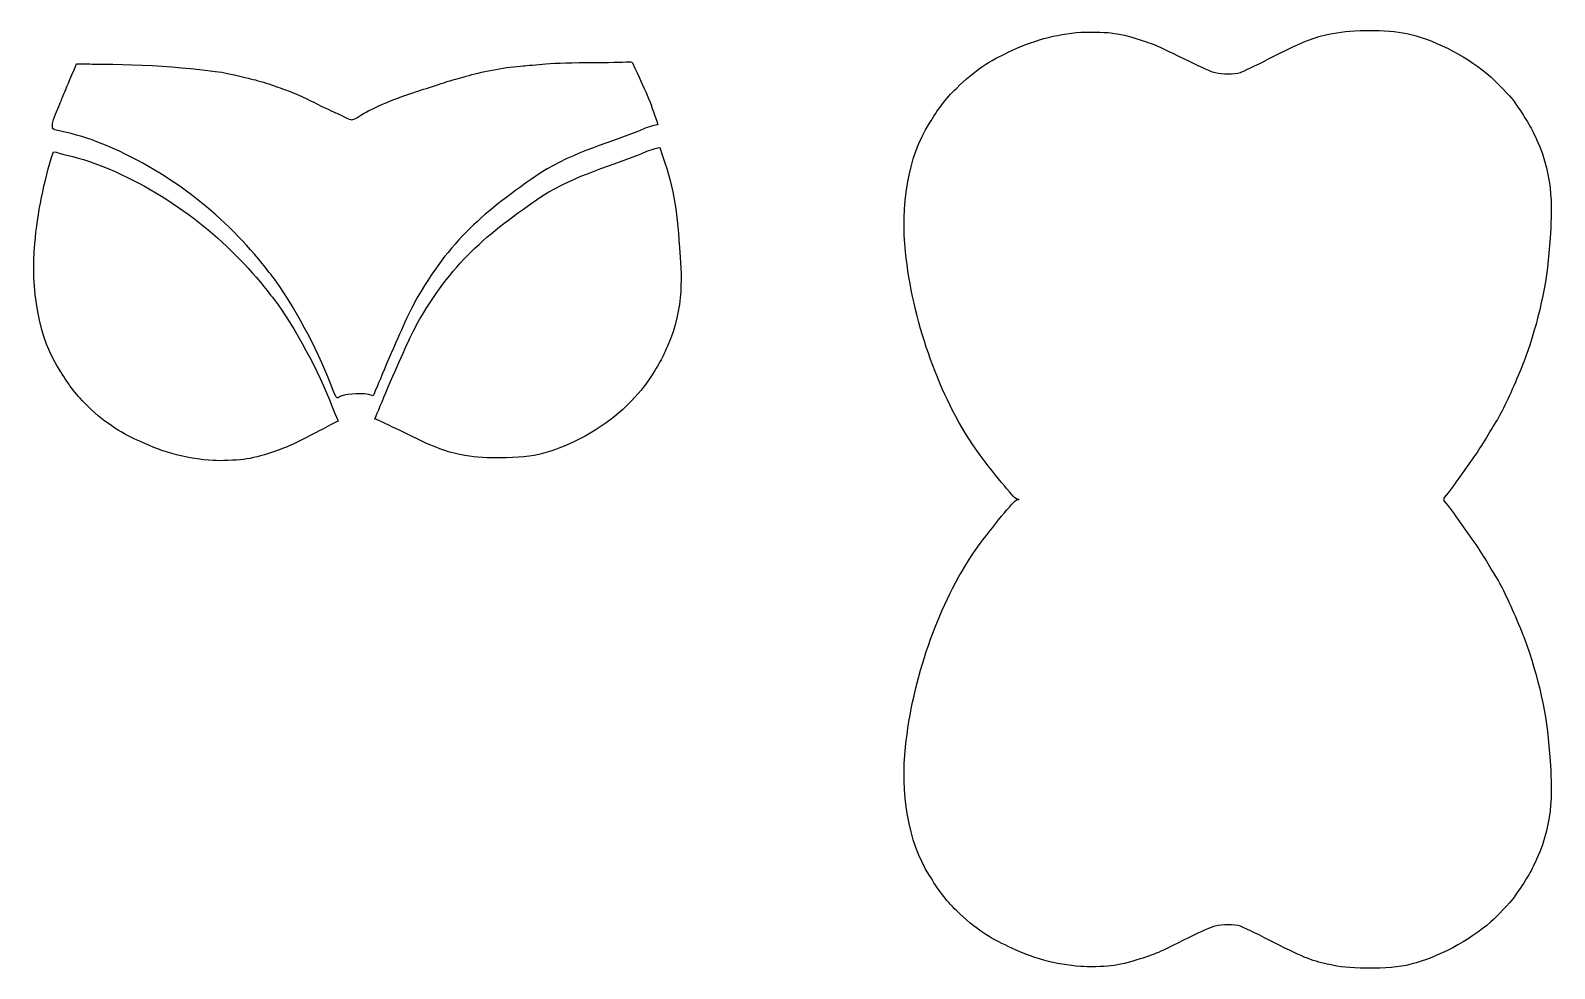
# Model space of a CAD drawing. Header units: centimetres. Extents: x -37.8 to 11, y -13.9 to 16.1.
import ezdxf

# ---------------------------------------------------------------- set-up
doc = ezdxf.new("R2010")
doc.units = ezdxf.units.CM
doc.header["$MEASUREMENT"] = 0
doc.layers.add('Layer 1', color=7, linetype='Continuous')

msp = doc.modelspace()

# ---------------------------------------------------------------- linework, layer by layer
at = {"layer": 'Layer 1'}
msp.add_open_spline([(5.19864, 16.11957), (5.12717, 16.11986), (5.05203, 16.11988), (4.97374, 16.11874), (4.97374, 16.11874), (4.38606, 16.11018), (4.1718, 16.0873), (3.71449, 15.98893), (3.71449, 15.98893), (3.2056, 15.87947), (2.88741, 15.74737), (1.8343, 15.20758), (1.8343, 15.20758), (1.41553, 14.99294), (1.00843, 14.79775), (0.92975, 14.7735), (0.92975, 14.7735), (0.73418, 14.71322), (0.35589, 14.71078), (0.11864, 14.76854), (0.11864, 14.76854), (-0.00206, 14.79793), (-0.30786, 14.93304), (-0.73382, 15.14392), (-0.73382, 15.14392), (-1.76159, 15.65275), (-1.7586, 15.65089), (-2.2808, 15.82191), (-2.2808, 15.82191), (-2.65408, 15.94416), (-2.93204, 16.0098), (-3.21924, 16.04185), (-3.21924, 16.04185), (-3.45773, 16.06846), (-3.96466, 16.07935), (-4.1858, 16.06335), (-4.1858, 16.06335), (-4.98053, 16.00585), (-5.75213, 15.79205), (-6.51165, 15.42008), (-6.51165, 15.42008), (-6.76812, 15.29505), (-7.06644, 15.15528), (-7.31781, 14.97359), (-7.31781, 14.97359), (-7.59393, 14.7957), (-7.89212, 14.54842), (-8.15868, 14.27658), (-8.15868, 14.27658), (-8.51846, 13.92579), (-8.78265, 13.57005), (-9.02685, 13.14549), (-9.02685, 13.14549), (-9.72803, 12.09286), (-9.95572, 10.43052), (-9.79414, 9.02378), (-9.79414, 9.02378), (-9.68989, 7.98316), (-9.42107, 6.78719), (-9.06488, 5.78015), (-9.06488, 5.78015), (-8.6811, 4.70528), (-8.29966, 3.84632), (-7.64192, 2.84162), (-7.64192, 2.84162), (-7.28537, 2.32646), (-6.50665, 1.35026), (-6.30164, 1.16234), (-6.30164, 1.16234), (-6.30164, 1.16234), (-6.23632, 1.10364), (-6.23632, 1.10364), (-6.23632, 1.10364), (-6.20884, 1.1005), (-6.18338, 1.09763), (-6.15612, 1.09454), (-6.15612, 1.09454), (-6.18583, 1.09449), (-6.20634, 1.0946), (-6.23632, 1.09454), (-6.23632, 1.09454), (-6.23632, 1.09454), (-6.30164, 1.03501), (-6.30164, 1.03501), (-6.30164, 1.03501), (-6.50665, 0.8471), (-7.28537, -0.12828), (-7.64192, -0.64344), (-7.64192, -0.64344), (-8.29966, -1.64813), (-8.6811, -2.5071), (-9.06488, -3.58197), (-9.06488, -3.58197), (-9.42107, -4.58901), (-9.68989, -5.78498), (-9.79414, -6.82559), (-9.79414, -6.82559), (-9.95572, -8.23234), (-9.72803, -9.8955), (-9.02685, -10.94813), (-9.02685, -10.94813), (-8.78265, -11.37269), (-8.51846, -11.72761), (-8.15868, -12.0784), (-8.15868, -12.0784), (-7.89212, -12.35024), (-7.59393, -12.59834), (-7.31781, -12.77624), (-7.31781, -12.77624), (-7.06644, -12.95793), (-6.76812, -13.0977), (-6.51165, -13.22272), (-6.51165, -13.22272), (-5.75213, -13.5947), (-4.98053, -13.80767), (-4.1858, -13.86516), (-4.1858, -13.86516), (-3.96466, -13.88116), (-3.45773, -13.87028), (-3.21924, -13.84366), (-3.21924, -13.84366), (-2.93204, -13.81162), (-2.65408, -13.74598), (-2.2808, -13.62373), (-2.2808, -13.62373), (-1.7586, -13.45271), (-1.76159, -13.45457), (-0.73382, -12.94574), (-0.73382, -12.94574), (-0.30786, -12.73486), (-0.00206, -12.60058), (0.11864, -12.57119), (0.11864, -12.57119), (0.35589, -12.51342), (0.73418, -12.51586), (0.92975, -12.57615), (0.92975, -12.57615), (1.00843, -12.6004), (1.41553, -12.79558), (1.8343, -13.01023), (1.8343, -13.01023), (2.88741, -13.55001), (3.2056, -13.68211), (3.71449, -13.79158), (3.71449, -13.79158), (4.1718, -13.88994), (4.38606, -13.912), (4.97374, -13.92056), (4.97374, -13.92056), (5.60005, -13.92969), (5.99349, -13.89416), (6.39423, -13.79405), (6.39423, -13.79405), (7.25547, -13.57892), (8.25336, -13.04927), (8.95572, -12.43311), (8.95572, -12.43311), (9.15017, -12.26253), (9.58206, -11.80659), (9.67423, -11.67491), (9.67423, -11.67491), (10.11342, -11.04747), (10.20508, -10.89263), (10.42003, -10.42723), (10.42003, -10.42723), (10.99347, -9.18428), (10.90021, -8.071), (10.85245, -7.27456), (10.85245, -7.27456), (10.77369, -5.96588), (10.55417, -4.87938), (10.10583, -3.57204), (10.10583, -3.57204), (10.02192, -3.32735), (10.02477, -3.3344), (9.84125, -2.89322), (9.84125, -2.89322), (9.5773, -2.25867), (9.29092, -1.66279), (9.13018, -1.41321), (9.13018, -1.41321), (9.09705, -1.36176), (8.97409, -1.15755), (8.85733, -0.95928), (8.85733, -0.95928), (8.74057, -0.76102), (8.56865, -0.48658), (8.47451, -0.34909), (8.47451, -0.34909), (8.12946, 0.11934), (7.79229, 0.64432), (7.46248, 1.04411), (7.46248, 1.04411), (7.45437, 1.04849), (7.44944, 1.05125), (7.44346, 1.05486), (7.44346, 1.05486), (7.44606, 1.09845), (7.43642, 1.14), (7.46248, 1.15408), (7.46248, 1.15408), (7.79229, 1.55386), (8.12946, 2.07884), (8.47451, 2.54727), (8.47451, 2.54727), (8.56865, 2.68476), (8.74057, 2.9592), (8.85733, 3.15747), (8.85733, 3.15747), (8.97409, 3.35573), (9.09705, 3.55995), (9.13018, 3.61139), (9.13018, 3.61139), (9.29092, 3.86097), (9.5773, 4.45603), (9.84125, 5.09058), (9.84125, 5.09058), (10.02477, 5.53176), (10.02192, 5.52471), (10.10583, 5.7694), (10.10583, 5.7694), (10.55417, 7.07674), (10.77369, 8.16406), (10.85245, 9.47274), (10.85245, 9.47274), (10.90021, 10.26918), (10.99347, 11.38246), (10.42003, 12.62542), (10.42003, 12.62542), (10.20508, 13.09081), (10.11342, 13.24565), (9.67423, 13.87309), (9.67423, 13.87309), (9.58206, 14.00477), (9.15017, 14.45988), (8.95572, 14.63046), (8.95572, 14.63046), (8.25336, 15.24662), (7.25547, 15.7771), (6.39423, 15.99224), (6.39423, 15.99224), (6.04359, 16.07983), (5.69893, 16.11757), (5.19864, 16.11957)], degree=3, knots=[0, 0, 0, 0, 0.01612903, 0.01612903, 0.01612903, 0.01612903, 0.03225806, 0.03225806, 0.03225806, 0.03225806, 0.0483871, 0.0483871, 0.0483871, 0.0483871, 0.06451613, 0.06451613, 0.06451613, 0.06451613, 0.08064516, 0.08064516, 0.08064516, 0.08064516, 0.09677419, 0.09677419, 0.09677419, 0.09677419, 0.11290323, 0.11290323, 0.11290323, 0.11290323, 0.12903226, 0.12903226, 0.12903226, 0.12903226, 0.14516129, 0.14516129, 0.14516129, 0.14516129, 0.16129032, 0.16129032, 0.16129032, 0.16129032, 0.17741935, 0.17741935, 0.17741935, 0.17741935, 0.19354839, 0.19354839, 0.19354839, 0.19354839, 0.20967742, 0.20967742, 0.20967742, 0.20967742, 0.22580645, 0.22580645, 0.22580645, 0.22580645, 0.24193548, 0.24193548, 0.24193548, 0.24193548, 0.25806452, 0.25806452, 0.25806452, 0.25806452, 0.27419355, 0.27419355, 0.27419355, 0.27419355, 0.29032258, 0.29032258, 0.29032258, 0.29032258, 0.30645161, 0.30645161, 0.30645161, 0.30645161, 0.32258065, 0.32258065, 0.32258065, 0.32258065, 0.33870968, 0.33870968, 0.33870968, 0.33870968, 0.35483871, 0.35483871, 0.35483871, 0.35483871, 0.37096774, 0.37096774, 0.37096774, 0.37096774, 0.38709677, 0.38709677, 0.38709677, 0.38709677, 0.40322581, 0.40322581, 0.40322581, 0.40322581, 0.41935484, 0.41935484, 0.41935484, 0.41935484, 0.43548387, 0.43548387, 0.43548387, 0.43548387, 0.4516129, 0.4516129, 0.4516129, 0.4516129, 0.46774194, 0.46774194, 0.46774194, 0.46774194, 0.48387097, 0.48387097, 0.48387097, 0.48387097, 0.5, 0.5, 0.5, 0.5, 0.51612903, 0.51612903, 0.51612903, 0.51612903, 0.53225806, 0.53225806, 0.53225806, 0.53225806, 0.5483871, 0.5483871, 0.5483871, 0.5483871, 0.56451613, 0.56451613, 0.56451613, 0.56451613, 0.58064516, 0.58064516, 0.58064516, 0.58064516, 0.59677419, 0.59677419, 0.59677419, 0.59677419, 0.61290323, 0.61290323, 0.61290323, 0.61290323, 0.62903226, 0.62903226, 0.62903226, 0.62903226, 0.64516129, 0.64516129, 0.64516129, 0.64516129, 0.66129032, 0.66129032, 0.66129032, 0.66129032, 0.67741935, 0.67741935, 0.67741935, 0.67741935, 0.69354839, 0.69354839, 0.69354839, 0.69354839, 0.70967742, 0.70967742, 0.70967742, 0.70967742, 0.72580645, 0.72580645, 0.72580645, 0.72580645, 0.74193548, 0.74193548, 0.74193548, 0.74193548, 0.75806452, 0.75806452, 0.75806452, 0.75806452, 0.77419355, 0.77419355, 0.77419355, 0.77419355, 0.79032258, 0.79032258, 0.79032258, 0.79032258, 0.80645161, 0.80645161, 0.80645161, 0.80645161, 0.82258065, 0.82258065, 0.82258065, 0.82258065, 0.83870968, 0.83870968, 0.83870968, 0.83870968, 0.85483871, 0.85483871, 0.85483871, 0.85483871, 0.87096774, 0.87096774, 0.87096774, 0.87096774, 0.88709677, 0.88709677, 0.88709677, 0.88709677, 0.90322581, 0.90322581, 0.90322581, 0.90322581, 0.91935484, 0.91935484, 0.91935484, 0.91935484, 0.93548387, 0.93548387, 0.93548387, 0.93548387, 0.9516129, 0.9516129, 0.9516129, 0.9516129, 0.96774194, 0.96774194, 0.96774194, 0.96774194, 1, 1, 1, 1], dxfattribs=at)
at = {"layer": 'Layer 1', "color": 1}
for points, knots in [([(-36.35175, 15.05439), (-36.81351, 13.95878), (-36.78065, 14.03909), (-36.9232, 13.6804), (-36.9232, 13.6804), (-37.24289, 12.96499), (-37.1107, 12.9695), (-37.04392, 12.93709), (-37.04392, 12.93709), (-37.00374, 12.92315), (-36.93362, 12.90722), (-36.81902, 12.885), (-36.81902, 12.885), (-36.46873, 12.81707), (-35.90511, 12.64431), (-35.56721, 12.50135), (-35.56721, 12.50135), (-33.45414, 11.65563), (-31.67354, 10.23307), (-30.40866, 8.65662), (-30.40866, 8.65662), (-30.27788, 8.4911), (-30.09228, 8.25893), (-29.9969, 8.14068), (-29.9969, 8.14068), (-29.22414, 7.02424), (-28.5635, 5.75612), (-28.13241, 4.58534), (-28.13241, 4.58534), (-27.9863, 4.25518), (-28.01296, 4.34545), (-27.8918, 4.40509), (-27.8918, 4.40509), (-27.6146, 4.48611), (-27.22658, 4.52959), (-26.85, 4.41908), (-26.85, 4.41908), (-26.82437, 4.47264), (-26.66674, 4.8604), (-26.49943, 5.25341), (-26.49943, 5.25341), (-26.07049, 6.26098), (-25.77933, 6.90603), (-25.52709, 7.40976), (-25.52709, 7.40976), (-24.39536, 9.42075), (-23.2974, 10.31507), (-21.47235, 11.56785), (-21.47235, 11.56785), (-20.44429, 12.22534), (-19.19835, 12.5359), (-18.1849, 12.96601), (-18.1849, 12.96601), (-18.12669, 12.99281), (-18.01632, 13.033), (-17.93933, 13.05531), (-17.93933, 13.05531), (-17.90205, 13.05356), (-17.82574, 13.08844), (-17.73184, 13.10715), (-17.73184, 13.10715), (-17.99288, 13.91173), (-18.11906, 14.15206), (-18.54224, 15.08102), (-18.54224, 15.08102), (-18.55414, 15.10788), (-18.57504, 15.1094), (-18.64791, 15.11657), (-18.64791, 15.11657), (-18.70847, 15.10978), (-19.1331, 15.09536), (-19.72609, 15.09425), (-19.72609, 15.09425), (-20.49704, 15.09279), (-20.95128, 15.07968), (-21.3202, 15.04795), (-21.3202, 15.04795), (-21.60397, 15.02354), (-21.93139, 14.99669), (-22.0478, 14.98842), (-22.0478, 14.98842), (-22.54301, 14.95323), (-23.31526, 14.81579), (-23.78082, 14.68084), (-23.78082, 14.68084), (-24.03548, 14.60702), (-24.27956, 14.53856), (-24.32322, 14.52788), (-24.32322, 14.52788), (-24.36688, 14.5172), (-24.605, 14.44225), (-24.85239, 14.36169), (-24.85239, 14.36169), (-25.09978, 14.28113), (-25.41529, 14.17942), (-25.55354, 14.13514), (-25.55354, 14.13514), (-26.23013, 13.91844), (-26.96361, 13.5971), (-27.31302, 13.36454), (-27.31302, 13.36454), (-27.40033, 13.30643), (-27.5, 13.25828), (-27.53461, 13.25788), (-27.53461, 13.25788), (-27.56922, 13.25746), (-27.65852, 13.29224), (-27.73305, 13.33477), (-27.73305, 13.33477), (-27.80758, 13.3773), (-27.93413, 13.43742), (-28.01417, 13.46872), (-28.01417, 13.46872), (-28.09421, 13.50001), (-28.42758, 13.65751), (-28.755, 13.81847), (-28.755, 13.81847), (-29.08242, 13.97943), (-29.43366, 14.14007), (-29.53552, 14.17566), (-29.53552, 14.17566), (-29.63738, 14.21125), (-29.86392, 14.29181), (-30.03906, 14.35508), (-30.03906, 14.35508), (-30.2142, 14.41836), (-30.51185, 14.50727), (-30.70052, 14.55269), (-30.70052, 14.55269), (-30.88918, 14.59811), (-31.18653, 14.671), (-31.36115, 14.71392), (-31.36115, 14.71392), (-32.07697, 14.88985), (-34.35186, 15.06096), (-35.74662, 15.04382), (-35.74662, 15.04382), (-36.03141, 15.04808), (-36.13491, 15.05101), (-36.35174, 15.05438), (-36.35174, 15.05438), (-36.35174, 15.05438), (-36.35175, 15.05439), (-36.35175, 15.05439)], [0, 0, 0, 0, 0.02702703, 0.02702703, 0.02702703, 0.02702703, 0.05405405, 0.05405405, 0.05405405, 0.05405405, 0.08108108, 0.08108108, 0.08108108, 0.08108108, 0.10810811, 0.10810811, 0.10810811, 0.10810811, 0.13513514, 0.13513514, 0.13513514, 0.13513514, 0.16216216, 0.16216216, 0.16216216, 0.16216216, 0.18918919, 0.18918919, 0.18918919, 0.18918919, 0.21621622, 0.21621622, 0.21621622, 0.21621622, 0.24324324, 0.24324324, 0.24324324, 0.24324324, 0.27027027, 0.27027027, 0.27027027, 0.27027027, 0.2972973, 0.2972973, 0.2972973, 0.2972973, 0.32432432, 0.32432432, 0.32432432, 0.32432432, 0.35135135, 0.35135135, 0.35135135, 0.35135135, 0.37837838, 0.37837838, 0.37837838, 0.37837838, 0.40540541, 0.40540541, 0.40540541, 0.40540541, 0.43243243, 0.43243243, 0.43243243, 0.43243243, 0.45945946, 0.45945946, 0.45945946, 0.45945946, 0.48648649, 0.48648649, 0.48648649, 0.48648649, 0.51351351, 0.51351351, 0.51351351, 0.51351351, 0.54054054, 0.54054054, 0.54054054, 0.54054054, 0.56756757, 0.56756757, 0.56756757, 0.56756757, 0.59459459, 0.59459459, 0.59459459, 0.59459459, 0.62162162, 0.62162162, 0.62162162, 0.62162162, 0.64864865, 0.64864865, 0.64864865, 0.64864865, 0.67567568, 0.67567568, 0.67567568, 0.67567568, 0.7027027, 0.7027027, 0.7027027, 0.7027027, 0.72972973, 0.72972973, 0.72972973, 0.72972973, 0.75675676, 0.75675676, 0.75675676, 0.75675676, 0.78378378, 0.78378378, 0.78378378, 0.78378378, 0.81081081, 0.81081081, 0.81081081, 0.81081081, 0.83783784, 0.83783784, 0.83783784, 0.83783784, 0.86486486, 0.86486486, 0.86486486, 0.86486486, 0.89189189, 0.89189189, 0.89189189, 0.89189189, 0.91891892, 0.91891892, 0.91891892, 0.91891892, 0.94594595, 0.94594595, 0.94594595, 0.94594595, 1, 1, 1, 1]), ([(-37.09559, 12.2357), (-37.40353, 11.2668), (-37.6064, 10.27118), (-37.68905, 9.29555), (-37.68905, 9.29555), (-37.82903, 7.88649), (-37.57617, 6.22716), (-36.85892, 5.18541), (-36.85892, 5.18541), (-36.60824, 4.76464), (-36.3385, 4.4136), (-35.97339, 4.06837), (-35.97339, 4.06837), (-35.70269, 3.80065), (-35.40058, 3.5574), (-35.12176, 3.38376), (-35.12176, 3.38376), (-34.86763, 3.20595), (-34.56735, 3.07076), (-34.30899, 2.94968), (-34.30899, 2.94968), (-33.54385, 2.5894), (-32.76873, 2.38809), (-31.97322, 2.34279), (-31.97322, 2.34279), (-31.75186, 2.33018), (-31.24554, 2.3489), (-31.00749, 2.37917), (-31.00749, 2.37917), (-30.72082, 2.41562), (-30.44371, 2.4852), (-30.07235, 2.61316), (-30.07235, 2.61316), (-29.55283, 2.79217), (-29.55596, 2.79059), (-28.53611, 3.31513), (-28.53611, 3.31513), (-28.28786, 3.44281), (-28.12177, 3.53781), (-27.96864, 3.6055), (-27.96864, 3.6055), (-27.98682, 3.6408), (-27.98755, 3.64125), (-28.07887, 3.8476), (-28.07887, 3.8476), (-28.50995, 5.01838), (-29.1706, 6.28649), (-29.94336, 7.40294), (-29.94336, 7.40294), (-30.03874, 7.52119), (-30.22434, 7.75336), (-30.35512, 7.91888), (-30.35512, 7.91888), (-31.62, 9.49533), (-33.4006, 10.91788), (-35.51367, 11.76361), (-35.51367, 11.76361), (-35.85157, 11.90656), (-36.41519, 12.07933), (-36.76548, 12.14726), (-36.76548, 12.14726), (-36.94676, 12.20139), (-36.94306, 12.21085), (-37.09558, 12.2357), (-37.09558, 12.2357), (-37.09558, 12.2357), (-37.09559, 12.2357), (-37.09559, 12.2357)], [0, 0, 0, 0, 0.05555556, 0.05555556, 0.05555556, 0.05555556, 0.11111111, 0.11111111, 0.11111111, 0.11111111, 0.16666667, 0.16666667, 0.16666667, 0.16666667, 0.22222222, 0.22222222, 0.22222222, 0.22222222, 0.27777778, 0.27777778, 0.27777778, 0.27777778, 0.33333333, 0.33333333, 0.33333333, 0.33333333, 0.38888889, 0.38888889, 0.38888889, 0.38888889, 0.44444444, 0.44444444, 0.44444444, 0.44444444, 0.5, 0.5, 0.5, 0.5, 0.55555556, 0.55555556, 0.55555556, 0.55555556, 0.61111111, 0.61111111, 0.61111111, 0.61111111, 0.66666667, 0.66666667, 0.66666667, 0.66666667, 0.72222222, 0.72222222, 0.72222222, 0.72222222, 0.77777778, 0.77777778, 0.77777778, 0.77777778, 0.83333333, 0.83333333, 0.83333333, 0.83333333, 0.88888889, 0.88888889, 0.88888889, 0.88888889, 1, 1, 1, 1]), ([(-17.88581, 12.31759), (-17.9628, 12.29528), (-18.07317, 12.25509), (-18.13138, 12.22829), (-18.13138, 12.22829), (-19.14482, 11.79819), (-20.39077, 11.48762), (-21.41883, 10.83013), (-21.41883, 10.83013), (-23.24388, 9.57735), (-24.34184, 8.68303), (-25.47357, 6.67204), (-25.47357, 6.67204), (-25.72581, 6.1683), (-26.01697, 5.52325), (-26.44591, 4.51569), (-26.44591, 4.51569), (-26.61323, 4.12267), (-26.77085, 3.73498), (-26.79648, 3.68143), (-26.79648, 3.68143), (-26.80147, 3.6829), (-26.80637, 3.68415), (-26.81136, 3.68556), (-26.81136, 3.68556), (-26.66176, 3.62419), (-26.3201, 3.46445), (-25.96717, 3.29034), (-25.96717, 3.29034), (-24.9059, 2.76677), (-24.58591, 2.63957), (-24.0754, 2.53793), (-24.0754, 2.53793), (-23.61663, 2.44659), (-23.40142, 2.42751), (-22.81367, 2.42796), (-22.81367, 2.42796), (-22.1873, 2.42844), (-21.79482, 2.46972), (-21.39567, 2.57596), (-21.39567, 2.57596), (-20.53783, 2.80428), (-19.54849, 3.34973), (-18.85567, 3.9766), (-18.85567, 3.9766), (-18.66387, 4.15014), (-18.23887, 4.61247), (-18.14874, 4.74555), (-18.14874, 4.74555), (-17.71923, 5.37965), (-17.62974, 5.53534), (-17.42196, 6.00397), (-17.42196, 6.00397), (-16.86765, 7.25558), (-16.97835, 8.36764), (-17.03831, 9.16326), (-17.03831, 9.16326), (-17.13714, 10.47058), (-17.20356, 11.07004), (-17.67191, 12.37035), (-17.67191, 12.37035), (-17.77123, 12.35365), (-17.77329, 12.34534), (-17.88581, 12.31759)], [0, 0, 0, 0, 0.05882353, 0.05882353, 0.05882353, 0.05882353, 0.11764706, 0.11764706, 0.11764706, 0.11764706, 0.17647059, 0.17647059, 0.17647059, 0.17647059, 0.23529412, 0.23529412, 0.23529412, 0.23529412, 0.29411765, 0.29411765, 0.29411765, 0.29411765, 0.35294118, 0.35294118, 0.35294118, 0.35294118, 0.41176471, 0.41176471, 0.41176471, 0.41176471, 0.47058824, 0.47058824, 0.47058824, 0.47058824, 0.52941176, 0.52941176, 0.52941176, 0.52941176, 0.58823529, 0.58823529, 0.58823529, 0.58823529, 0.64705882, 0.64705882, 0.64705882, 0.64705882, 0.70588235, 0.70588235, 0.70588235, 0.70588235, 0.76470588, 0.76470588, 0.76470588, 0.76470588, 0.82352941, 0.82352941, 0.82352941, 0.82352941, 0.88235294, 0.88235294, 0.88235294, 0.88235294, 1, 1, 1, 1])]:
    msp.add_open_spline(points, degree=3, knots=knots, dxfattribs=at)

doc.saveas('drawing.dxf')
